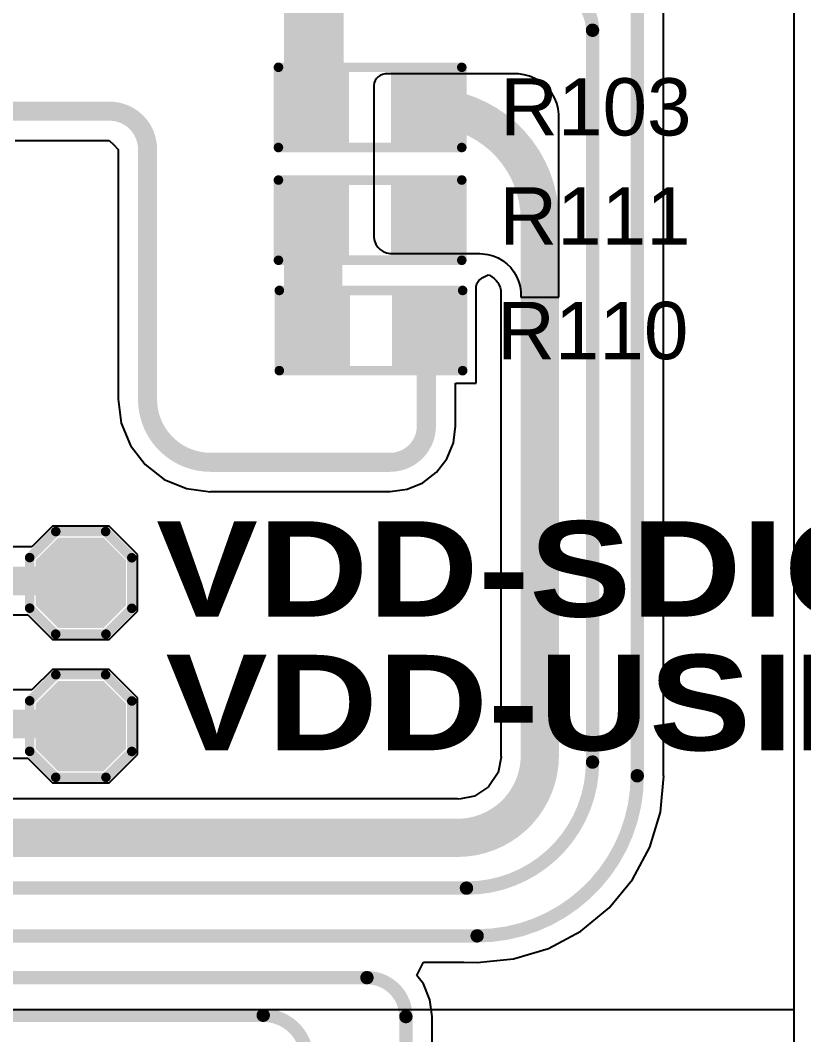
# Model space of a CAD drawing. Header units: inches. Extents: x 0 to 211, y 0 to 201.
# Drawn here: x 3.91 to 4.321, y 2.711 to 3.242 of the extents above; entities that cross this region are included whole.
import ezdxf

# ---------------------------------------------------------------- set-up
doc = ezdxf.new("R2010")
doc.units = ezdxf.units.IN
doc.header["$MEASUREMENT"] = 0
for name, color, linetype in [('Bottom Layer', 5, 'Continuous'), ('Layer 1', 16, 'Continuous'), ('Layer 2', 76, 'Continuous'), ('Top Layer', 1, 'Continuous'), ('Top Overlay', 2, 'Continuous'), ('Top Paste', 8, 'Continuous'), ('Top Solder', 216, 'Continuous')]:
    doc.layers.add(name, color=color, linetype=linetype)
doc.styles.add('Arial', font='', dxfattribs={"height": 0.2})
doc.styles.add('Arial Black_Bold', font='', dxfattribs={"height": 0.2})
doc.styles.get('Arial').set_extended_font_data('Arial')
doc.styles.get('Arial Black_Bold').set_extended_font_data('Arial Black', bold=True)

# ---------------------------------------------------------------- blocks, each defined once
blk = doc.blocks.new('T____________0_5___70')
at = {"layer": 'Top Layer'}
blk.add_hatch(color=1, dxfattribs=at).paths.add_polyline_path([(0.00984, 0.01969), (-0.00984, 0.01969), (-0.01969, 0.00984), (-0.01969, -0.00984), (-0.00984, -0.01969), (0.00984, -0.01969), (0.01969, -0.00984), (0.01969, 0.00984)])
at = {"layer": 'Top Paste'}
blk.add_hatch(color=8, dxfattribs=at).paths.add_polyline_path([(0.00984, 0.01969), (-0.00984, 0.01969), (-0.01969, 0.00984), (-0.01969, -0.00984), (-0.00984, -0.01969), (0.00984, -0.01969), (0.01969, -0.00984), (0.01969, 0.00984)])
at = {"layer": 'Top Solder'}
blk.add_hatch(color=216, dxfattribs=at).paths.add_polyline_path([(0.01184, 0.02369), (-0.01184, 0.02369), (-0.02369, 0.01184), (-0.02369, -0.01184), (-0.01184, -0.02369), (0.01184, -0.02369), (0.02369, -0.01184), (0.02369, 0.01184)])
at = {"layer": 'Top Overlay'}
for points in [[(-0.01321, 0.02675, 0.005, 0.005, 0), (-0.02684, 0.01312, 0.005, 0.005, 0)], [(-0.01321, 0.02675, 0.005, 0.005, 0), (0.01325, 0.02675, 0.005, 0.005, 0)], [(0.01325, 0.02675, 0.005, 0.005, 0), (0.02692, 0.01308, 0.005, 0.005, 0)], [(-0.02684, 0.01312, 0.005, 0.005, 0), (-0.02684, -0.01316, 0.005, 0.005, 0)], [(0.02692, 0.01308, 0.005, 0.005, 0), (0.02692, -0.01299, 0.005, 0.005, 0)], [(0.02692, -0.01299, 0.005, 0.005, 0), (0.01318, -0.02672, 0.005, 0.005, 0)], [(-0.02684, -0.01316, 0.005, 0.005, 0), (-0.01328, -0.02672, 0.005, 0.005, 0)], [(-0.01328, -0.02672, 0.005, 0.005, 0), (0.01318, -0.02672, 0.005, 0.005, 0)]]:
    blk.add_lwpolyline(points, format="xyseb", dxfattribs=at)
for points in [[(-0.01446, 0.02675, 0.0025, 0.0025, 1), (-0.01196, 0.02675, 0.0025, 0.0025, 1)], [(-0.01446, 0.02675, 0.0025, 0.0025, 1), (-0.01196, 0.02675, 0.0025, 0.0025, 1)], [(0.012, 0.02675, 0.0025, 0.0025, 1), (0.0145, 0.02675, 0.0025, 0.0025, 1)], [(0.012, 0.02675, 0.0025, 0.0025, 1), (0.0145, 0.02675, 0.0025, 0.0025, 1)], [(-0.02809, 0.01312, 0.0025, 0.0025, 1), (-0.02559, 0.01312, 0.0025, 0.0025, 1)], [(-0.02809, 0.01312, 0.0025, 0.0025, 1), (-0.02559, 0.01312, 0.0025, 0.0025, 1)], [(0.02567, 0.01308, 0.0025, 0.0025, 1), (0.02817, 0.01308, 0.0025, 0.0025, 1)], [(0.02567, 0.01308, 0.0025, 0.0025, 1), (0.02817, 0.01308, 0.0025, 0.0025, 1)], [(0.02567, -0.01299, 0.0025, 0.0025, 1), (0.02817, -0.01299, 0.0025, 0.0025, 1)], [(0.02567, -0.01299, 0.0025, 0.0025, 1), (0.02817, -0.01299, 0.0025, 0.0025, 1)], [(-0.02809, -0.01316, 0.0025, 0.0025, 1), (-0.02559, -0.01316, 0.0025, 0.0025, 1)], [(-0.02809, -0.01316, 0.0025, 0.0025, 1), (-0.02559, -0.01316, 0.0025, 0.0025, 1)], [(-0.01453, -0.02672, 0.0025, 0.0025, 1), (-0.01203, -0.02672, 0.0025, 0.0025, 1)], [(-0.01453, -0.02672, 0.0025, 0.0025, 1), (-0.01203, -0.02672, 0.0025, 0.0025, 1)], [(0.01193, -0.02672, 0.0025, 0.0025, 1), (0.01443, -0.02672, 0.0025, 0.0025, 1)], [(0.01193, -0.02672, 0.0025, 0.0025, 1), (0.01443, -0.02672, 0.0025, 0.0025, 1)]]:
    blk.add_lwpolyline(points, format="xyseb", close=True, dxfattribs=at)
blk = doc.blocks.new('T____________0_5___72')
at = {"layer": 'Top Layer'}
blk.add_hatch(color=1, dxfattribs=at).paths.add_polyline_path([(0.00984, 0.01969), (-0.00984, 0.01969), (-0.01969, 0.00984), (-0.01969, -0.00984), (-0.00984, -0.01969), (0.00984, -0.01969), (0.01969, -0.00984), (0.01969, 0.00984)])
at = {"layer": 'Top Paste'}
blk.add_hatch(color=8, dxfattribs=at).paths.add_polyline_path([(0.00984, 0.01969), (-0.00984, 0.01969), (-0.01969, 0.00984), (-0.01969, -0.00984), (-0.00984, -0.01969), (0.00984, -0.01969), (0.01969, -0.00984), (0.01969, 0.00984)])
at = {"layer": 'Top Solder'}
blk.add_hatch(color=216, dxfattribs=at).paths.add_polyline_path([(0.01184, 0.02369), (-0.01184, 0.02369), (-0.02369, 0.01184), (-0.02369, -0.01184), (-0.01184, -0.02369), (0.01184, -0.02369), (0.02369, -0.01184), (0.02369, 0.01184)])
at = {"layer": 'Top Overlay'}
for points in [[(-0.01321, 0.02675, 0.005, 0.005, 0), (-0.02684, 0.01312, 0.005, 0.005, 0)], [(-0.01321, 0.02675, 0.005, 0.005, 0), (0.01325, 0.02675, 0.005, 0.005, 0)], [(0.01325, 0.02675, 0.005, 0.005, 0), (0.02692, 0.01308, 0.005, 0.005, 0)], [(-0.02684, 0.01312, 0.005, 0.005, 0), (-0.02684, -0.01316, 0.005, 0.005, 0)], [(0.02692, 0.01308, 0.005, 0.005, 0), (0.02692, -0.01299, 0.005, 0.005, 0)], [(0.02692, -0.01299, 0.005, 0.005, 0), (0.01318, -0.02672, 0.005, 0.005, 0)], [(-0.02684, -0.01316, 0.005, 0.005, 0), (-0.01328, -0.02672, 0.005, 0.005, 0)], [(-0.01328, -0.02672, 0.005, 0.005, 0), (0.01318, -0.02672, 0.005, 0.005, 0)]]:
    blk.add_lwpolyline(points, format="xyseb", dxfattribs=at)
for points in [[(-0.01446, 0.02675, 0.0025, 0.0025, 1), (-0.01196, 0.02675, 0.0025, 0.0025, 1)], [(-0.01446, 0.02675, 0.0025, 0.0025, 1), (-0.01196, 0.02675, 0.0025, 0.0025, 1)], [(0.012, 0.02675, 0.0025, 0.0025, 1), (0.0145, 0.02675, 0.0025, 0.0025, 1)], [(0.012, 0.02675, 0.0025, 0.0025, 1), (0.0145, 0.02675, 0.0025, 0.0025, 1)], [(-0.02809, 0.01312, 0.0025, 0.0025, 1), (-0.02559, 0.01312, 0.0025, 0.0025, 1)], [(-0.02809, 0.01312, 0.0025, 0.0025, 1), (-0.02559, 0.01312, 0.0025, 0.0025, 1)], [(0.02567, 0.01308, 0.0025, 0.0025, 1), (0.02817, 0.01308, 0.0025, 0.0025, 1)], [(0.02567, 0.01308, 0.0025, 0.0025, 1), (0.02817, 0.01308, 0.0025, 0.0025, 1)], [(0.02567, -0.01299, 0.0025, 0.0025, 1), (0.02817, -0.01299, 0.0025, 0.0025, 1)], [(0.02567, -0.01299, 0.0025, 0.0025, 1), (0.02817, -0.01299, 0.0025, 0.0025, 1)], [(-0.02809, -0.01316, 0.0025, 0.0025, 1), (-0.02559, -0.01316, 0.0025, 0.0025, 1)], [(-0.02809, -0.01316, 0.0025, 0.0025, 1), (-0.02559, -0.01316, 0.0025, 0.0025, 1)], [(-0.01453, -0.02672, 0.0025, 0.0025, 1), (-0.01203, -0.02672, 0.0025, 0.0025, 1)], [(-0.01453, -0.02672, 0.0025, 0.0025, 1), (-0.01203, -0.02672, 0.0025, 0.0025, 1)], [(0.01193, -0.02672, 0.0025, 0.0025, 1), (0.01443, -0.02672, 0.0025, 0.0025, 1)], [(0.01193, -0.02672, 0.0025, 0.0025, 1), (0.01443, -0.02672, 0.0025, 0.0025, 1)]]:
    blk.add_lwpolyline(points, format="xyseb", close=True, dxfattribs=at)
blk = doc.blocks.new('R___0603_93')
at = {"layer": 'Top Layer'}
for points in [[(-0.015, 0.0175), (-0.015, -0.0175), (-0.045, -0.0175), (-0.045, 0.0175)], [(0.045, 0.0175), (0.045, -0.0175), (0.015, -0.0175), (0.015, 0.0175)]]:
    blk.add_hatch(color=1, dxfattribs=at).paths.add_polyline_path(points)
at = {"layer": 'Top Paste'}
for points in [[(-0.015, 0.0175), (-0.015, -0.0175), (-0.045, -0.0175), (-0.045, 0.0175)], [(0.045, 0.0175), (0.045, -0.0175), (0.015, -0.0175), (0.015, 0.0175)]]:
    blk.add_hatch(color=8, dxfattribs=at).paths.add_polyline_path(points)
at = {"layer": 'Top Solder'}
for points in [[(-0.011, 0.0215), (-0.011, -0.0215), (-0.049, -0.0215), (-0.049, 0.0215)], [(0.049, 0.0215), (0.049, -0.0215), (0.011, -0.0215), (0.011, 0.0215)]]:
    blk.add_hatch(color=216, dxfattribs=at).paths.add_polyline_path(points)
at = {"layer": 'Top Overlay'}
for points in [[(-0.048, -0.021, 0.005, 0.005, 0), (-0.048, 0.021, 0.005, 0.005, 0)], [(-0.048, 0.021, 0.005, 0.005, 0), (0.048, 0.021, 0.005, 0.005, 0)], [(0.048, -0.021, 0.005, 0.005, 0), (0.048, 0.021, 0.005, 0.005, 0)], [(-0.048, -0.021, 0.005, 0.005, 0), (0.048, -0.021, 0.005, 0.005, 0)]]:
    blk.add_lwpolyline(points, format="xyseb", dxfattribs=at)
for points in [[(-0.04925, 0.021, 0.0025, 0.0025, 1), (-0.04675, 0.021, 0.0025, 0.0025, 1)], [(-0.04925, 0.021, 0.0025, 0.0025, 1), (-0.04675, 0.021, 0.0025, 0.0025, 1)], [(0.04675, 0.021, 0.0025, 0.0025, 1), (0.04925, 0.021, 0.0025, 0.0025, 1)], [(0.04675, 0.021, 0.0025, 0.0025, 1), (0.04925, 0.021, 0.0025, 0.0025, 1)], [(-0.04925, -0.021, 0.0025, 0.0025, 1), (-0.04675, -0.021, 0.0025, 0.0025, 1)], [(-0.04925, -0.021, 0.0025, 0.0025, 1), (-0.04675, -0.021, 0.0025, 0.0025, 1)], [(0.04675, -0.021, 0.0025, 0.0025, 1), (0.04925, -0.021, 0.0025, 0.0025, 1)], [(0.04675, -0.021, 0.0025, 0.0025, 1), (0.04925, -0.021, 0.0025, 0.0025, 1)]]:
    blk.add_lwpolyline(points, format="xyseb", close=True, dxfattribs=at)
blk = doc.blocks.new('R___0603_94')
at = {"layer": 'Top Layer'}
for points in [[(-0.015, 0.0175), (-0.015, -0.0175), (-0.045, -0.0175), (-0.045, 0.0175)], [(0.045, 0.0175), (0.045, -0.0175), (0.015, -0.0175), (0.015, 0.0175)]]:
    blk.add_hatch(color=1, dxfattribs=at).paths.add_polyline_path(points)
at = {"layer": 'Top Paste'}
for points in [[(-0.015, 0.0175), (-0.015, -0.0175), (-0.045, -0.0175), (-0.045, 0.0175)], [(0.045, 0.0175), (0.045, -0.0175), (0.015, -0.0175), (0.015, 0.0175)]]:
    blk.add_hatch(color=8, dxfattribs=at).paths.add_polyline_path(points)
at = {"layer": 'Top Solder'}
for points in [[(-0.011, 0.0215), (-0.011, -0.0215), (-0.049, -0.0215), (-0.049, 0.0215)], [(0.049, 0.0215), (0.049, -0.0215), (0.011, -0.0215), (0.011, 0.0215)]]:
    blk.add_hatch(color=216, dxfattribs=at).paths.add_polyline_path(points)
at = {"layer": 'Top Overlay'}
for points in [[(-0.048, 0.021, 0.005, 0.005, 0), (-0.048, -0.021, 0.005, 0.005, 0)], [(0.048, 0.021, 0.005, 0.005, 0), (-0.048, 0.021, 0.005, 0.005, 0)], [(0.048, 0.021, 0.005, 0.005, 0), (0.048, -0.021, 0.005, 0.005, 0)], [(0.048, -0.021, 0.005, 0.005, 0), (-0.048, -0.021, 0.005, 0.005, 0)]]:
    blk.add_lwpolyline(points, format="xyseb", dxfattribs=at)
for points in [[(-0.04925, 0.021, 0.0025, 0.0025, 1), (-0.04675, 0.021, 0.0025, 0.0025, 1)], [(-0.04925, 0.021, 0.0025, 0.0025, 1), (-0.04675, 0.021, 0.0025, 0.0025, 1)], [(0.04675, 0.021, 0.0025, 0.0025, 1), (0.04925, 0.021, 0.0025, 0.0025, 1)], [(0.04675, 0.021, 0.0025, 0.0025, 1), (0.04925, 0.021, 0.0025, 0.0025, 1)], [(-0.04925, -0.021, 0.0025, 0.0025, 1), (-0.04675, -0.021, 0.0025, 0.0025, 1)], [(-0.04925, -0.021, 0.0025, 0.0025, 1), (-0.04675, -0.021, 0.0025, 0.0025, 1)], [(0.04675, -0.021, 0.0025, 0.0025, 1), (0.04925, -0.021, 0.0025, 0.0025, 1)], [(0.04675, -0.021, 0.0025, 0.0025, 1), (0.04925, -0.021, 0.0025, 0.0025, 1)]]:
    blk.add_lwpolyline(points, format="xyseb", close=True, dxfattribs=at)
blk = doc.blocks.new('R___0603_97')
at = {"layer": 'Top Layer'}
for points in [[(-0.015, 0.0175), (-0.015, -0.0175), (-0.045, -0.0175), (-0.045, 0.0175)], [(0.045, 0.0175), (0.045, -0.0175), (0.015, -0.0175), (0.015, 0.0175)]]:
    blk.add_hatch(color=1, dxfattribs=at).paths.add_polyline_path(points)
at = {"layer": 'Top Paste'}
for points in [[(-0.015, 0.0175), (-0.015, -0.0175), (-0.045, -0.0175), (-0.045, 0.0175)], [(0.045, 0.0175), (0.045, -0.0175), (0.015, -0.0175), (0.015, 0.0175)]]:
    blk.add_hatch(color=8, dxfattribs=at).paths.add_polyline_path(points)
at = {"layer": 'Top Solder'}
for points in [[(-0.011, 0.0215), (-0.011, -0.0215), (-0.049, -0.0215), (-0.049, 0.0215)], [(0.049, 0.0215), (0.049, -0.0215), (0.011, -0.0215), (0.011, 0.0215)]]:
    blk.add_hatch(color=216, dxfattribs=at).paths.add_polyline_path(points)
at = {"layer": 'Top Overlay'}
for points in [[(-0.048, 0.021, 0.005, 0.005, 0), (0.048, 0.021, 0.005, 0.005, 0)], [(-0.048, -0.021, 0.005, 0.005, 0), (-0.048, 0.021, 0.005, 0.005, 0)], [(0.048, -0.021, 0.005, 0.005, 0), (0.048, 0.021, 0.005, 0.005, 0)], [(-0.048, -0.021, 0.005, 0.005, 0), (0.048, -0.021, 0.005, 0.005, 0)]]:
    blk.add_lwpolyline(points, format="xyseb", dxfattribs=at)
for points in [[(-0.04925, 0.021, 0.0025, 0.0025, 1), (-0.04675, 0.021, 0.0025, 0.0025, 1)], [(-0.04925, 0.021, 0.0025, 0.0025, 1), (-0.04675, 0.021, 0.0025, 0.0025, 1)], [(0.04675, 0.021, 0.0025, 0.0025, 1), (0.04925, 0.021, 0.0025, 0.0025, 1)], [(0.04675, 0.021, 0.0025, 0.0025, 1), (0.04925, 0.021, 0.0025, 0.0025, 1)], [(-0.04925, -0.021, 0.0025, 0.0025, 1), (-0.04675, -0.021, 0.0025, 0.0025, 1)], [(-0.04925, -0.021, 0.0025, 0.0025, 1), (-0.04675, -0.021, 0.0025, 0.0025, 1)], [(0.04675, -0.021, 0.0025, 0.0025, 1), (0.04925, -0.021, 0.0025, 0.0025, 1)], [(0.04675, -0.021, 0.0025, 0.0025, 1), (0.04925, -0.021, 0.0025, 0.0025, 1)]]:
    blk.add_lwpolyline(points, format="xyseb", close=True, dxfattribs=at)

msp = doc.modelspace()

# ---------------------------------------------------------------- hatches: boundary and pattern name
at = {"layer": 'Top Layer'}
for points in [[(4.04854, 3.17935), (4.07968, 3.17935), (4.07968, 3.31043), (4.04854, 3.31043)], [(4.04854, 3.0625), (4.079, 3.0625), (4.079, 3.1553), (4.04854, 3.1553)]]:
    msp.add_hatch(color=1, dxfattribs=at).paths.add_polyline_path(points)

# ---------------------------------------------------------------- linework, layer by layer
at = {"layer": 'Bottom Layer'}
msp.add_line((4.31542, 4.56122), (4.31542, 0.1632), dxfattribs=at)
at = {"layer": 'Layer 1'}
msp.add_line((4.31542, 4.56122), (4.31542, 0.1632), dxfattribs=at)
at = {"layer": 'Layer 2'}
for p, q in [((4.31542, 4.56122), (4.31542, 2.72422)), ((4.31542, 2.72422), (3.59462, 2.72422))]:
    msp.add_line(p, q, dxfattribs=at)
at = {"layer": 'Top Layer'}
for p, q in [((4.31542, 4.56122), (4.31542, 0.1632)), ((4.24718, 2.84683), (4.24718, 3.32892)), ((4.1001, 3.2141), (4.09889, 3.2136)), ((4.10137, 3.21435), (4.1001, 3.2141)), ((4.10203, 3.21435), (4.10137, 3.21435)), ((4.16981, 3.21435), (4.10203, 3.21435)), ((4.17129, 3.21435), (4.16981, 3.21435)), ((4.16981, 3.21435), (4.16981, 3.21435)), ((4.17422, 3.21397), (4.17129, 3.21435)), ((4.09567, 3.20967), (4.09541, 3.20839)), ((4.09617, 3.21087), (4.09567, 3.20967)), ((4.09689, 3.21195), (4.09617, 3.21087)), ((4.09781, 3.21288), (4.09689, 3.21195)), ((4.09889, 3.2136), (4.09781, 3.21288)), ((4.17708, 3.2132), (4.17422, 3.21397)), ((4.17982, 3.21207), (4.17708, 3.2132)), ((4.18238, 3.21059), (4.17982, 3.21207)), ((4.18473, 3.20879), (4.18238, 3.21059)), ((4.18682, 3.20669), (4.18473, 3.20879)), ((4.09541, 3.20839), (4.09541, 3.20774)), ((4.09541, 3.20774), (4.09541, 3.20774)), ((4.09541, 3.20774), (4.09541, 3.12976)), ((4.18862, 3.20434), (4.18682, 3.20669)), ((4.1901, 3.20178), (4.18862, 3.20434)), ((4.19123, 3.19905), (4.1901, 3.20178)), ((4.192, 3.19619), (4.19123, 3.19905)), ((4.19239, 3.19325), (4.192, 3.19619)), ((4.19238, 3.19177), (4.19239, 3.19325)), ((4.19239, 3.0975), (4.19238, 3.19177)), ((3.90764, 3.17959), (3.95688, 3.17959)), ((3.95688, 3.17959), (3.95935, 3.17724)), ((3.95935, 3.17724), (3.96171, 3.17476)), ((3.96171, 3.17476), (3.96171, 3.044)), ((4.09541, 3.12976), (4.09541, 3.12883)), ((4.09541, 3.12883), (4.09578, 3.127)), ((4.09578, 3.127), (4.09649, 3.12528)), ((4.09649, 3.12528), (4.09753, 3.12373)), ((4.09753, 3.12373), (4.09884, 3.12241)), ((4.09884, 3.12241), (4.1004, 3.12137)), ((4.1004, 3.12137), (4.10212, 3.12066)), ((4.10212, 3.12066), (4.10395, 3.1203)), ((4.10395, 3.1203), (4.10488, 3.1203)), ((4.10488, 3.1203), (4.10488, 3.1203)), ((4.10488, 3.1203), (4.15105, 3.12029)), ((4.15105, 3.12029), (4.15245, 3.12025)), ((4.15245, 3.12025), (4.15523, 3.11988)), ((4.15523, 3.11988), (4.15793, 3.11916)), ((4.15793, 3.11916), (4.16052, 3.11809)), ((4.16052, 3.11809), (4.16294, 3.11669)), ((4.16294, 3.11669), (4.16516, 3.11498)), ((4.16516, 3.11498), (4.16714, 3.11301)), ((4.15052, 3.10617), (4.15258, 3.10783)), ((4.15258, 3.10783), (4.15529, 3.10922)), ((4.15529, 3.10922), (4.156, 3.10892)), ((4.156, 3.10892), (4.15727, 3.10819)), ((4.15727, 3.10819), (4.15843, 3.1073)), ((4.16714, 3.11301), (4.16885, 3.11078)), ((4.16885, 3.11078), (4.17025, 3.10836)), ((4.17025, 3.10836), (4.17132, 3.10577)), ((4.149, 3.1031), (4.14943, 3.10471)), ((4.149, 3.0525), (4.149, 3.1031)), ((4.14943, 3.10471), (4.15052, 3.10617)), ((4.15843, 3.1073), (4.15946, 3.10627)), ((4.15946, 3.10627), (4.16035, 3.10511)), ((4.16035, 3.10511), (4.16108, 3.10384)), ((4.16108, 3.10384), (4.16164, 3.10249)), ((4.16164, 3.10249), (4.16201, 3.10112)), ((4.17132, 3.10577), (4.17204, 3.10307)), ((4.17204, 3.10307), (4.17241, 3.1003)), ((4.16201, 3.10112), (4.16201, 2.8574)), ((4.17241, 3.1003), (4.17245, 3.0989)), ((4.17245, 3.0989), (4.17245, 3.0989)), ((4.17245, 3.0989), (4.17245, 3.0975)), ((4.17245, 3.0975), (4.19239, 3.0975)), ((4.13829, 3.03), (4.13829, 3.0525)), ((4.13829, 3.0525), (4.149, 3.0525)), ((3.96171, 3.044), (3.96159, 3.044)), ((3.96159, 3.044), (3.96324, 3.03147)), ((3.96324, 3.03147), (3.96807, 3.01979)), ((4.13712, 3.02112), (4.13829, 3.02999)), ((4.13829, 3.02999), (4.13829, 3.03)), ((3.96807, 3.01979), (3.97577, 3.00977)), ((4.1337, 3.01285), (4.13712, 3.02112)), ((4.12825, 3.00575), (4.1337, 3.01285)), ((3.97577, 3.00977), (3.98579, 3.00207)), ((3.98579, 3.00207), (3.99747, 2.99724)), ((4.12115, 3.0003), (4.12825, 3.00575)), ((3.99747, 2.99724), (4.01, 2.99559)), ((4.10401, 2.99571), (4.11288, 2.99688)), ((4.11288, 2.99688), (4.12115, 3.0003)), ((4.01, 2.99559), (4.01, 2.99571)), ((4.01, 2.99571), (4.104, 2.99571)), ((4.104, 2.99571), (4.10401, 2.99571)), ((3.92722, 2.97751), (3.91647, 2.96676)), ((3.95691, 2.97751), (3.92722, 2.97751)), ((3.97175, 2.96267), (3.95691, 2.97751)), ((3.91647, 2.96676), (3.85909, 2.96676)), ((3.97175, 2.93299), (3.97175, 2.96267)), ((3.95691, 2.91814), (3.97175, 2.93299)), ((3.8563, 2.93107), (3.91429, 2.93107)), ((3.91429, 2.93107), (3.92722, 2.91814)), ((3.92722, 2.91814), (3.95691, 2.91814)), ((3.92722, 2.90253), (3.91646, 2.89177)), ((3.95691, 2.90253), (3.92722, 2.90253)), ((3.97175, 2.88769), (3.95691, 2.90253)), ((3.91646, 2.89177), (3.78072, 2.89177)), ((3.97175, 2.858), (3.97175, 2.88769)), ((3.78072, 2.85608), (3.9143, 2.85608)), ((3.9143, 2.85608), (3.92722, 2.84316)), ((3.95691, 2.84316), (3.97175, 2.858)), ((4.16218, 2.85656), (4.16059, 2.84859)), ((4.16201, 2.8574), (4.16218, 2.85656)), ((4.16059, 2.84859), (4.1556, 2.84113)), ((3.92722, 2.84316), (3.95691, 2.84316)), ((4.24551, 2.82775), (4.24739, 2.84683)), ((4.24739, 2.84683), (4.24718, 2.84683)), ((4.1556, 2.84113), (4.14814, 2.83614)), ((4.13933, 2.83472), (3.12817, 2.83472)), ((4.14017, 2.83455), (4.13933, 2.83472)), ((4.14814, 2.83614), (4.14017, 2.83455)), ((4.23994, 2.80941), (4.24551, 2.82775)), ((4.2309, 2.7925), (4.23994, 2.80941)), ((4.21874, 2.77768), (4.2309, 2.7925)), ((4.20392, 2.76551), (4.21874, 2.77768)), ((4.18701, 2.75647), (4.20392, 2.76551)), ((4.16866, 2.75091), (4.18701, 2.75647)), ((4.11809, 2.74224), (4.12147, 2.74924)), ((4.12147, 2.74924), (4.14258, 2.74924)), ((4.14258, 2.74924), (4.14958, 2.74903)), ((4.14958, 2.74903), (4.15639, 2.7497)), ((4.14958, 2.74903), (4.14958, 2.74903)), ((4.15639, 2.7497), (4.16866, 2.75091)), ((4.12148, 2.73782), (4.11809, 2.74224)), ((4.12489, 2.72958), (4.12148, 2.73782)), ((4.12606, 2.72073), (4.12489, 2.72958)), ((4.12603, 2.45053), (4.12603, 2.72073)), ((4.12603, 2.72073), (4.12606, 2.72073))]:
    msp.add_line(p, q, dxfattribs=at)
for points in [[(4.23342, 2.84683, 0.007, 0.007, 0), (4.23342, 3.32892, 0.007, 0.007, 0)], [(4.18732, 3.25994, 0.007, 0.007, -0.414214), (4.21, 3.23726, 0.007, 0.007, 0)], [(4.21, 2.854, 0.007, 0.007, 0), (4.21, 3.23726, 0.007, 0.007, 0)], [(4.12354, 3.19685, 0.02, 0.02, -0.414214), (4.1824, 3.13799, 0.02, 0.02, 0)], [(3.84842, 3.19488, 0.01, 0.01, 0), (3.95712, 3.19488, 0.01, 0.01, 0)], [(3.95712, 3.19488, 0.01, 0.01, -0.414214), (3.977, 3.175, 0.01, 0.01, 0)], [(3.977, 3.044, 0.01, 0.01, 0), (3.977, 3.175, 0.01, 0.01, 0)], [(4.1824, 2.8574, 0.02, 0.02, 0), (4.1824, 3.13799, 0.02, 0.02, 0)], [(4.123, 3.079, 0.01, 0.01, -0.414214), (4.124, 3.08, 0.01, 0.01, 0)], [(4.123, 3.03, 0.01, 0.01, 0), (4.123, 3.079, 0.01, 0.01, 0)], [(4.01, 3.011, 0.01, 0.01, -0.414214), (3.977, 3.044, 0.01, 0.01, 0)], [(4.123, 3.03, 0.01, 0.01, -0.414214), (4.104, 3.011, 0.01, 0.01, 0)], [(4.01, 3.011, 0.01, 0.01, 0), (4.104, 3.011, 0.01, 0.01, 0)], [(3.84609, 2.94891, 0.015, 0.015, 0), (3.94098, 2.94891, 0.015, 0.015, 0)], [(3.94098, 2.94891, 0.015, 0.015, 0), (3.94206, 2.94783, 0.015, 0.015, 0)], [(3.76771, 2.87392, 0.015, 0.015, 0), (3.94099, 2.87392, 0.015, 0.015, 0)], [(3.94099, 2.87392, 0.015, 0.015, 0), (3.94206, 2.87284, 0.015, 0.015, 0)], [(4.1824, 2.8574, 0.02, 0.02, -0.414214), (4.13933, 2.81433, 0.02, 0.02, 0)], [(4.21, 2.854, 0.007, 0.007, -0.414214), (4.144, 2.788, 0.007, 0.007, 0)], [(4.23342, 2.84683, 0.007, 0.007, -0.414215), (4.14958, 2.763, 0.007, 0.007, 0)], [(3.12817, 2.81433, 0.02, 0.02, 0), (4.13933, 2.81433, 0.02, 0.02, 0)], [(2.76148, 2.788, 0.007, 0.007, 0), (4.144, 2.788, 0.007, 0.007, 0)], [(2.71236, 2.763, 0.007, 0.007, 0), (4.14958, 2.763, 0.007, 0.007, 0)], [(2.66619, 2.74111, 0.007, 0.007, 0), (4.09189, 2.74111, 0.007, 0.007, 0)], [(4.09189, 2.74111, 0.007, 0.007, -0.414214), (4.11227, 2.72073, 0.007, 0.007, 0)], [(2.66879, 2.72142, 0.007, 0.007, 0), (4.03758, 2.72142, 0.007, 0.007, 0)], [(4.03758, 2.72142, 0.007, 0.007, -0.414214), (4.0605, 2.6985, 0.007, 0.007, 0)], [(4.11227, 2.45053, 0.007, 0.007, 0), (4.11227, 2.72073, 0.007, 0.007, 0)]]:
    msp.add_lwpolyline(points, format="xyseb", dxfattribs=at)
for points in [[(4.20825, 3.23726, 0.0035, 0.0035, 1), (4.21175, 3.23726, 0.0035, 0.0035, 1)], [(4.20825, 3.23726, 0.0035, 0.0035, 1), (4.21175, 3.23726, 0.0035, 0.0035, 1)], [(4.11854, 3.19685, 0.01, 0.01, 1), (4.12854, 3.19685, 0.01, 0.01, 1)], [(3.95462, 3.19488, 0.005, 0.005, 1), (3.95962, 3.19488, 0.005, 0.005, 1)], [(3.95462, 3.19488, 0.005, 0.005, 1), (3.95962, 3.19488, 0.005, 0.005, 1)], [(3.9745, 3.175, 0.005, 0.005, 1), (3.9795, 3.175, 0.005, 0.005, 1)], [(3.9745, 3.175, 0.005, 0.005, 1), (3.9795, 3.175, 0.005, 0.005, 1)], [(4.1774, 3.13799, 0.01, 0.01, 1), (4.1874, 3.13799, 0.01, 0.01, 1)], [(4.1774, 3.13799, 0.01, 0.01, 1), (4.1874, 3.13799, 0.01, 0.01, 1)], [(4.1205, 3.079, 0.005, 0.005, 1), (4.1255, 3.079, 0.005, 0.005, 1)], [(4.1205, 3.079, 0.005, 0.005, 1), (4.1255, 3.079, 0.005, 0.005, 1)], [(4.1215, 3.08, 0.005, 0.005, 1), (4.1265, 3.08, 0.005, 0.005, 1)], [(3.9745, 3.044, 0.005, 0.005, 1), (3.9795, 3.044, 0.005, 0.005, 1)], [(3.9745, 3.044, 0.005, 0.005, 1), (3.9795, 3.044, 0.005, 0.005, 1)], [(4.1205, 3.03, 0.005, 0.005, 1), (4.1255, 3.03, 0.005, 0.005, 1)], [(4.1205, 3.03, 0.005, 0.005, 1), (4.1255, 3.03, 0.005, 0.005, 1)], [(4.0075, 3.011, 0.005, 0.005, 1), (4.0125, 3.011, 0.005, 0.005, 1)], [(4.0075, 3.011, 0.005, 0.005, 1), (4.0125, 3.011, 0.005, 0.005, 1)], [(4.1015, 3.011, 0.005, 0.005, 1), (4.1065, 3.011, 0.005, 0.005, 1)], [(4.1015, 3.011, 0.005, 0.005, 1), (4.1065, 3.011, 0.005, 0.005, 1)], [(3.93723, 2.94891, 0.0075, 0.0075, 1), (3.94473, 2.94891, 0.0075, 0.0075, 1)], [(3.93723, 2.94891, 0.0075, 0.0075, 1), (3.94473, 2.94891, 0.0075, 0.0075, 1)], [(3.93831, 2.94783, 0.0075, 0.0075, 1), (3.94581, 2.94783, 0.0075, 0.0075, 1)], [(3.93724, 2.87392, 0.0075, 0.0075, 1), (3.94474, 2.87392, 0.0075, 0.0075, 1)], [(3.93724, 2.87392, 0.0075, 0.0075, 1), (3.94474, 2.87392, 0.0075, 0.0075, 1)], [(3.93831, 2.87284, 0.0075, 0.0075, 1), (3.94581, 2.87284, 0.0075, 0.0075, 1)], [(4.1774, 2.8574, 0.01, 0.01, 1), (4.1874, 2.8574, 0.01, 0.01, 1)], [(4.1774, 2.8574, 0.01, 0.01, 1), (4.1874, 2.8574, 0.01, 0.01, 1)], [(4.20825, 2.854, 0.0035, 0.0035, 1), (4.21175, 2.854, 0.0035, 0.0035, 1)], [(4.20825, 2.854, 0.0035, 0.0035, 1), (4.21175, 2.854, 0.0035, 0.0035, 1)], [(4.23167, 2.84683, 0.0035, 0.0035, 1), (4.23517, 2.84683, 0.0035, 0.0035, 1)], [(4.23167, 2.84683, 0.0035, 0.0035, 1), (4.23517, 2.84683, 0.0035, 0.0035, 1)], [(4.13433, 2.81433, 0.01, 0.01, 1), (4.14433, 2.81433, 0.01, 0.01, 1)], [(4.13433, 2.81433, 0.01, 0.01, 1), (4.14433, 2.81433, 0.01, 0.01, 1)], [(4.14225, 2.788, 0.0035, 0.0035, 1), (4.14575, 2.788, 0.0035, 0.0035, 1)], [(4.14225, 2.788, 0.0035, 0.0035, 1), (4.14575, 2.788, 0.0035, 0.0035, 1)], [(4.14783, 2.763, 0.0035, 0.0035, 1), (4.15133, 2.763, 0.0035, 0.0035, 1)], [(4.14783, 2.763, 0.0035, 0.0035, 1), (4.15133, 2.763, 0.0035, 0.0035, 1)], [(4.09014, 2.74111, 0.0035, 0.0035, 1), (4.09364, 2.74111, 0.0035, 0.0035, 1)], [(4.09014, 2.74111, 0.0035, 0.0035, 1), (4.09364, 2.74111, 0.0035, 0.0035, 1)], [(4.03583, 2.72142, 0.0035, 0.0035, 1), (4.03933, 2.72142, 0.0035, 0.0035, 1)], [(4.03583, 2.72142, 0.0035, 0.0035, 1), (4.03933, 2.72142, 0.0035, 0.0035, 1)], [(4.11052, 2.72073, 0.0035, 0.0035, 1), (4.11402, 2.72073, 0.0035, 0.0035, 1)], [(4.11052, 2.72073, 0.0035, 0.0035, 1), (4.11402, 2.72073, 0.0035, 0.0035, 1)]]:
    msp.add_lwpolyline(points, format="xyseb", close=True, dxfattribs=at)

# ---------------------------------------------------------------- block references
for name, p in [('R___0603_97', (4.09354, 3.19685)), ('R___0603_93', (4.09354, 3.1378))]:
    msp.add_blockref(name, p)
for name, p, rotation in [('R___0603_94', (4.094, 3.08), 180), ('T____________0_5___72', (3.94206, 2.94783), 90), ('T____________0_5___70', (3.94206, 2.87284), 90)]:
    msp.add_blockref(name, p, dxfattribs=dict(rotation=rotation))

# ---------------------------------------------------------------- texts
at = {"layer": 'Top Overlay'}
for s, height, style, p in [('R103', 0.03, 'Arial', (4.16165, 3.18214)), ('R111', 0.03, 'Arial', (4.16119, 3.125)), ('R110', 0.03, 'Arial', (4.16002, 3.065)), ('VDD-SDIO', 0.05, 'Arial Black_Bold', (3.9815, 2.93017)), ('VDD-USIM', 0.05, 'Arial Black_Bold', (3.9865, 2.86019))]:
    msp.add_text(s, height=height, dxfattribs=dict(at, style=style)).set_placement(p)

doc.saveas('drawing.dxf')
